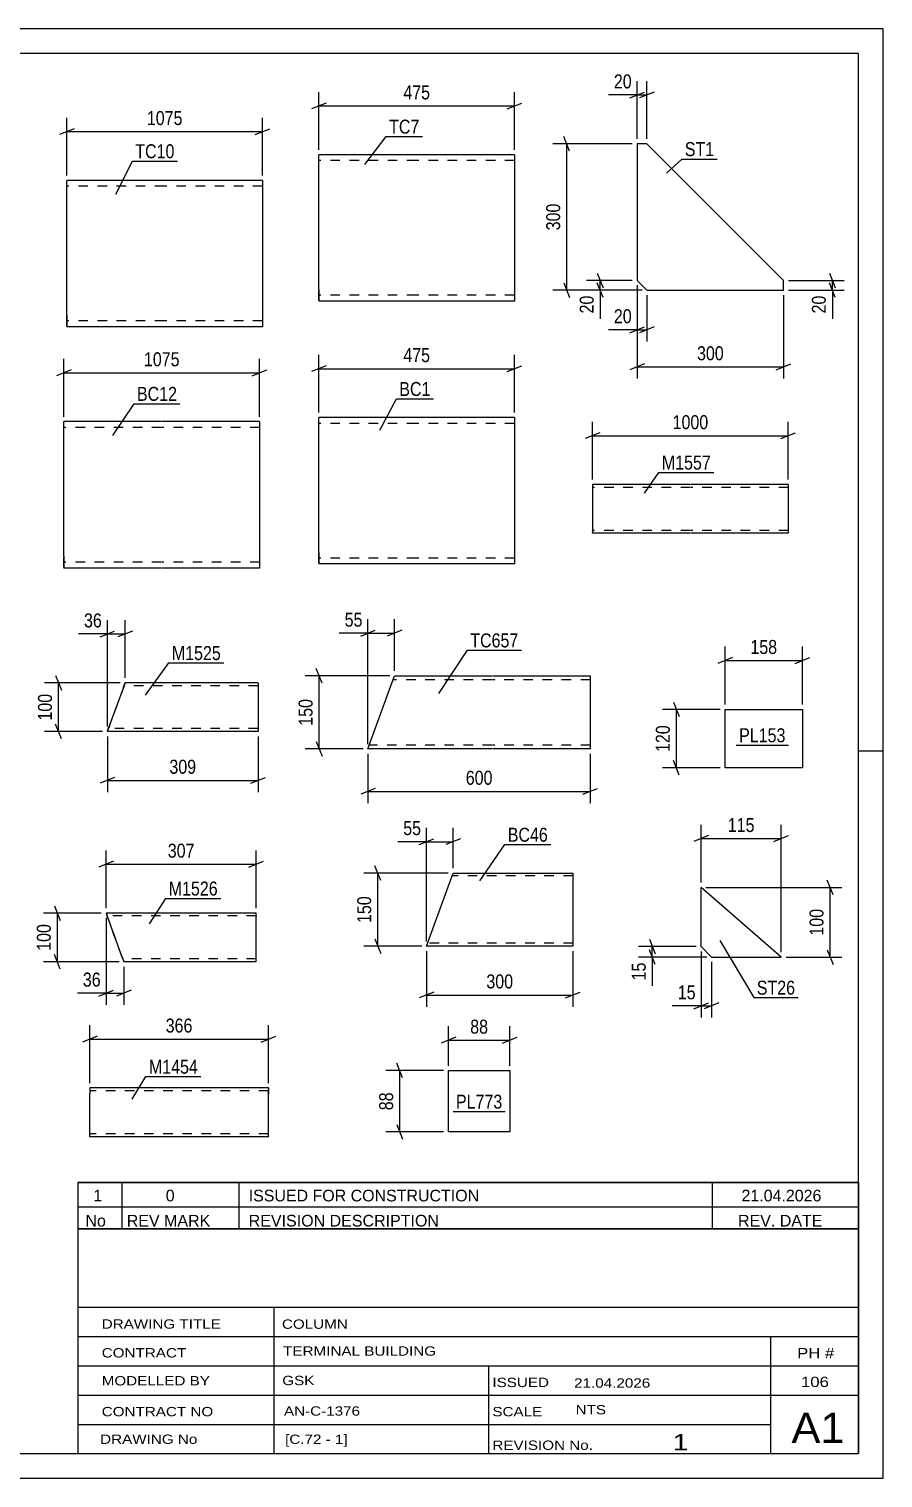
# Model space of a CAD drawing. Header units: millimetres. Extents: x 0 to 420, y 0 to 297.
# Drawn here: x 245 to 420, y 0 to 297 of the extents above; entities that cross this region are included whole.
import ezdxf

# ---------------------------------------------------------------- set-up
doc = ezdxf.new("R2010")
doc.units = ezdxf.units.MM
doc.linetypes.add('DXK_LINE_DOT2', pattern=[3.9198, 1.9599, -1.9599])
doc.styles.add('Arial Narrow', font='ARIALN.TTF', dxfattribs={"height": 0.2})

# ---------------------------------------------------------------- blocks, each defined once
blk = doc.blocks.new('Unknown-284857268-1134')
at = {"color": 5, "linetype": 'Continuous'}
for p, q in [((420, 297), (0, 297)), ((420, 0), (420, 297)), ((415, 292), (5, 292)), ((415, 5), (415, 292)), ((420, 149), (415, 149)), ((5, 5), (415, 5)), ((0, 0), (420, 0))]:
    blk.add_line(p, q, dxfattribs=at)
blk = doc.blocks.new('Part-284857268-6633 - 6632')
at = {"color": 2, "linetype": 'Continuous'}
for p, q in [((324.38, 271.22), (304.38, 271.22)), ((304.38, 243.62), (304.38, 271.22)), ((344.48, 271.22), (324.48, 271.22)), ((344.48, 271.22), (344.48, 241.22)), ((304.38, 243.62), (304.38, 241.22)), ((324.38, 241.22), (304.38, 241.22)), ((344.48, 241.22), (324.48, 241.22))]:
    blk.add_line(p, q, dxfattribs=at)
at = {"color": 7, "linetype": 'DXK_LINE_DOT2'}
for p, q in [((324.38, 270.02), (304.38, 270.02)), ((344.48, 270.02), (324.48, 270.02)), ((304.38, 241.4), (304.38, 243.62)), ((304.38, 242.42), (304.38, 242.51)), ((324.38, 242.42), (304.38, 242.42)), ((344.48, 242.42), (324.48, 242.42)), ((344.48, 242.42), (344.48, 242.51))]:
    blk.add_line(p, q, dxfattribs=at)
blk = doc.blocks.new('Part-284857268-6673 - 6672')
at = {"color": 2, "linetype": 'Continuous'}
for p, q in [((371.62, 273.47), (369.62, 273.47)), ((369.62, 273.47), (369.62, 245.47)), ((399.62, 245.47), (371.62, 273.47)), ((369.62, 245.47), (371.62, 243.47)), ((399.62, 243.47), (399.62, 245.47)), ((371.62, 243.47), (399.62, 243.47))]:
    blk.add_line(p, q, dxfattribs=at)
blk = doc.blocks.new('Part-284857268-6641 - 6640')
at = {"color": 2, "linetype": 'Continuous'}
for p, q in [((324.38, 217.37), (304.38, 217.37)), ((304.38, 189.77), (304.38, 217.37)), ((344.48, 217.37), (324.48, 217.37)), ((344.48, 217.37), (344.48, 187.37)), ((304.38, 189.77), (304.38, 187.37)), ((324.38, 187.37), (304.38, 187.37)), ((344.48, 187.37), (324.48, 187.37))]:
    blk.add_line(p, q, dxfattribs=at)
at = {"color": 7, "linetype": 'DXK_LINE_DOT2'}
for p, q in [((324.38, 216.17), (304.38, 216.17)), ((344.48, 216.17), (324.48, 216.17)), ((304.38, 187.55), (304.38, 189.77)), ((304.38, 188.57), (304.38, 188.66)), ((324.38, 188.57), (304.38, 188.57)), ((344.48, 188.57), (324.48, 188.57)), ((344.48, 188.57), (344.48, 188.66))]:
    blk.add_line(p, q, dxfattribs=at)
blk = doc.blocks.new('Part-284857268-6649 - 6648')
at = {"color": 2, "linetype": 'Continuous'}
for p, q in [((314.45, 149.43), (319.91, 164.43)), ((319.91, 164.43), (339.91, 164.43)), ((340.01, 164.43), (360.01, 164.43)), ((360.01, 164.43), (360.01, 164.31)), ((360.01, 164.31), (360.01, 149.43)), ((339.91, 149.43), (314.45, 149.43)), ((360.01, 149.43), (340.01, 149.43))]:
    blk.add_line(p, q, dxfattribs=at)
at = {"color": 7, "linetype": 'DXK_LINE_DOT2'}
for p, q in [((339.91, 163.63), (319.62, 163.63)), ((360.01, 163.63), (340.01, 163.63)), ((314.74, 150.23), (314.77, 150.29)), ((339.91, 150.23), (314.74, 150.23)), ((360.01, 150.23), (340.01, 150.23)), ((360.01, 150.23), (360.01, 150.29))]:
    blk.add_line(p, q, dxfattribs=at)
blk = doc.blocks.new('Part-284857268-6700 - 6699')
at = {"color": 2, "linetype": 'Continuous'}
for p, q in [((272.73, 265.96), (252.73, 265.96)), ((252.73, 238.36), (252.73, 265.96)), ((292.83, 265.96), (272.83, 265.96)), ((292.83, 265.96), (292.83, 235.96)), ((252.73, 238.36), (252.73, 235.96)), ((272.73, 235.96), (252.73, 235.96)), ((292.83, 235.96), (272.83, 235.96))]:
    blk.add_line(p, q, dxfattribs=at)
at = {"color": 7, "linetype": 'DXK_LINE_DOT2'}
for p, q in [((272.73, 264.76), (252.73, 264.76)), ((292.83, 264.76), (272.83, 264.76)), ((252.73, 236.15), (252.73, 238.36)), ((252.73, 237.16), (252.73, 237.25)), ((272.73, 237.16), (252.73, 237.16)), ((292.83, 237.16), (272.83, 237.16)), ((292.83, 237.16), (292.83, 237.25))]:
    blk.add_line(p, q, dxfattribs=at)
blk = doc.blocks.new('Part-284857268-6657 - 6656')
at = {"color": 2, "linetype": 'Continuous'}
for p, q in [((326.45, 109), (331.91, 124)), ((331.91, 124), (356.45, 124)), ((356.45, 124), (356.45, 109)), ((356.45, 109), (326.45, 109))]:
    blk.add_line(p, q, dxfattribs=at)
at = {"color": 7, "linetype": 'DXK_LINE_DOT2'}
for p, q in [((356.45, 123.4), (331.69, 123.4)), ((356.45, 123.91), (356.45, 124)), ((326.67, 109.6), (326.68, 109.64)), ((356.45, 109.6), (326.67, 109.6)), ((356.45, 109.6), (356.45, 109.64))]:
    blk.add_line(p, q, dxfattribs=at)
blk = doc.blocks.new('Part-284857268-6709 - 6708')
at = {"color": 2, "linetype": 'Continuous'}
for p, q in [((272.14, 216.52), (252.14, 216.52)), ((252.14, 188.92), (252.14, 216.52)), ((292.24, 216.52), (272.24, 216.52)), ((292.24, 216.52), (292.24, 186.52)), ((252.14, 188.92), (252.14, 186.52)), ((272.14, 186.52), (252.14, 186.52)), ((292.24, 186.52), (272.24, 186.52))]:
    blk.add_line(p, q, dxfattribs=at)
at = {"color": 7, "linetype": 'DXK_LINE_DOT2'}
for p, q in [((272.14, 215.32), (252.14, 215.32)), ((292.24, 215.32), (272.24, 215.32)), ((252.14, 186.7), (252.14, 188.92)), ((252.14, 187.72), (252.14, 187.81)), ((272.14, 187.72), (252.14, 187.72)), ((292.24, 187.72), (272.24, 187.72)), ((292.24, 187.72), (292.24, 187.81))]:
    blk.add_line(p, q, dxfattribs=at)
blk = doc.blocks.new('Part-284857268-6781 - 6780')
at = {"color": 2, "linetype": 'Continuous'}
for p, q in [((387.65, 145.55), (387.65, 157.55)), ((387.65, 157.55), (403.47, 157.55)), ((403.47, 157.55), (403.47, 145.55)), ((403.47, 145.55), (387.65, 145.55))]:
    blk.add_line(p, q, dxfattribs=at)
blk = doc.blocks.new('Part-284857268-6795 - 6794')
at = {"color": 7, "linetype": 'DXK_LINE_DOT2'}
for p, q in [((264.45, 162.4), (261.26, 153.64)), ((264.31, 162.03), (261.38, 153.97)), ((264.31, 162.03), (261.38, 153.97)), ((264.31, 162.03), (264.43, 162.35)), ((264.31, 162.03), (264.39, 162.22)), ((264.39, 162.22), (264.4, 162.26)), ((264.4, 162.26), (264.43, 162.35)), ((264.43, 162.35), (264.45, 162.4)), ((264.43, 162.35), (264.45, 162.4)), ((264.54, 162.65), (264.45, 162.4)), ((264.45, 162.4), (264.45, 162.4)), ((291.95, 162.4), (264.45, 162.4)), ((264.63, 162.91), (264.54, 162.65)), ((264.67, 163), (264.63, 162.91)), ((264.67, 163), (264.67, 163)), ((291.95, 162.65), (291.95, 161.8)), ((261.06, 153.09), (261.03, 153)), ((261.03, 153), (261.03, 153)), ((261.16, 153.35), (261.06, 153.09)), ((261.26, 153.64), (261.16, 153.35)), ((261.25, 153.6), (261.26, 153.64)), ((261.26, 153.64), (261.25, 153.6)), ((261.25, 153.6), (261.25, 153.6)), ((291.95, 153.6), (261.25, 153.6)), ((261.38, 153.97), (261.26, 153.64)), ((261.26, 153.64), (261.31, 153.77)), ((261.31, 153.77), (261.38, 153.97)), ((291.95, 153.64), (291.95, 153.74)), ((291.95, 153.6), (291.95, 153.64)), ((291.95, 153.6), (291.95, 153.64))]:
    blk.add_line(p, q, dxfattribs=at)
at = {"color": 2, "linetype": 'Continuous'}
for p, q in [((264.4, 162.26), (261.3, 153.74)), ((264.4, 162.26), (264.54, 162.65)), ((264.54, 162.65), (264.63, 162.91)), ((264.63, 162.91), (264.67, 163)), ((264.67, 163), (264.67, 163)), ((291.95, 163), (264.67, 163)), ((291.95, 162.91), (291.95, 163)), ((291.95, 162.91), (291.95, 161.8)), ((291.95, 161.8), (291.95, 153)), ((261.03, 153), (261.06, 153.09)), ((261.03, 153), (261.03, 153)), ((291.95, 153), (261.03, 153)), ((261.06, 153.09), (261.16, 153.35)), ((261.16, 153.35), (261.3, 153.74))]:
    blk.add_line(p, q, dxfattribs=at)
blk = doc.blocks.new('Part-284857268-6803 - 6802')
at = {"color": 2, "linetype": 'Continuous'}
for p, q in [((260.79, 115.8), (260.79, 115.8)), ((291.54, 115.8), (260.79, 115.8)), ((260.83, 115.71), (260.79, 115.8)), ((260.92, 115.45), (260.83, 115.71)), ((261.06, 115.06), (260.92, 115.45)), ((264.17, 106.54), (261.06, 115.06)), ((291.54, 107), (291.54, 115.8)), ((291.54, 105.8), (291.54, 107)), ((264.31, 106.15), (264.17, 106.54)), ((264.4, 105.89), (264.31, 106.15)), ((264.44, 105.8), (264.4, 105.89)), ((264.44, 105.8), (264.44, 105.8)), ((291.54, 105.8), (264.44, 105.8))]:
    blk.add_line(p, q, dxfattribs=at)
at = {"color": 7, "linetype": 'DXK_LINE_DOT2'}
for p, q in [((260.79, 115.8), (260.79, 115.8)), ((260.79, 115.8), (260.83, 115.71)), ((260.83, 115.71), (260.92, 115.45)), ((260.92, 115.45), (261.01, 115.2)), ((264.2, 106.44), (261.01, 115.2)), ((261.01, 115.2), (261.01, 115.2)), ((291.54, 115.2), (261.01, 115.2)), ((261.03, 115.15), (261.01, 115.2)), ((261.03, 115.15), (261.01, 115.2)), ((261.15, 114.83), (261.03, 115.15)), ((261.06, 115.06), (261.03, 115.15)), ((261.08, 115.02), (261.06, 115.06)), ((261.15, 114.83), (261.08, 115.02)), ((264.08, 106.77), (261.15, 114.83)), ((264.08, 106.77), (261.15, 114.83)), ((291.54, 115.2), (291.54, 115.15)), ((291.54, 115.15), (291.54, 115.2)), ((291.54, 115.06), (291.54, 115.15)), ((291.54, 115.15), (291.54, 115.06)), ((264.15, 106.58), (264.08, 106.77)), ((264.08, 106.77), (264.2, 106.44)), ((264.2, 106.44), (264.15, 106.58)), ((264.22, 106.4), (264.2, 106.44)), ((264.2, 106.44), (264.22, 106.4)), ((264.2, 106.44), (264.31, 106.15)), ((264.22, 106.4), (264.22, 106.4)), ((291.54, 106.4), (264.22, 106.4)), ((264.31, 106.15), (264.4, 105.89)), ((264.4, 105.89), (264.44, 105.8)), ((264.44, 105.8), (264.44, 105.8)), ((291.54, 106.44), (291.54, 106.77)), ((291.54, 106.4), (291.54, 106.44))]:
    blk.add_line(p, q, dxfattribs=at)
blk = doc.blocks.new('Part-284857268-6810 - 6809')
at = {"color": 2, "linetype": 'Continuous'}
for p, q in [((380.49, 203.63), (360.49, 203.63)), ((360.49, 203.63), (360.49, 193.72)), ((400.59, 203.63), (380.59, 203.63)), ((400.59, 203.63), (400.59, 193.63)), ((360.49, 193.63), (360.49, 193.72)), ((380.49, 193.63), (360.49, 193.63)), ((400.59, 193.63), (380.59, 193.63))]:
    blk.add_line(p, q, dxfattribs=at)
at = {"color": 7, "linetype": 'DXK_LINE_DOT2'}
for p, q in [((380.49, 203.03), (360.49, 203.03)), ((400.59, 203.03), (380.59, 203.03)), ((360.49, 194.23), (360.49, 194.27)), ((380.49, 194.23), (360.49, 194.23)), ((400.59, 194.23), (380.59, 194.23)), ((400.59, 194.23), (400.59, 194.27))]:
    blk.add_line(p, q, dxfattribs=at)
blk = doc.blocks.new('Part-284857268-6817 - 6816')
at = {"color": 2, "linetype": 'Continuous'}
for p, q in [((330.95, 70.93), (330.95, 83.5)), ((330.95, 83.5), (343.52, 83.5)), ((343.52, 83.5), (343.52, 70.93)), ((343.52, 70.93), (330.95, 70.93))]:
    blk.add_line(p, q, dxfattribs=at)
blk = doc.blocks.new('Part-284857268-6845 - 6844')
at = {"color": 2, "linetype": 'Continuous'}
for p, q in [((382.72, 108.92), (382.72, 121.06)), ((399.15, 106.77), (382.72, 121.06)), ((384.86, 106.77), (382.72, 108.92)), ((384.86, 106.77), (399.15, 106.77))]:
    blk.add_line(p, q, dxfattribs=at)
blk = doc.blocks.new('Part-284857268-6883 - 6882')
at = {"color": 2, "linetype": 'Continuous'}
for p, q in [((257.42, 79.96), (257.42, 78.76)), ((294.04, 79.96), (257.42, 79.96)), ((257.42, 70.7), (257.42, 78.76)), ((294.04, 79.96), (294.04, 79.87)), ((294.04, 79.87), (294.04, 78.76)), ((294.04, 69.96), (294.04, 78.76)), ((257.42, 70.05), (257.42, 70.7)), ((257.42, 69.96), (257.42, 70.05)), ((294.04, 69.96), (257.42, 69.96))]:
    blk.add_line(p, q, dxfattribs=at)
at = {"color": 7, "linetype": 'DXK_LINE_DOT2'}
for p, q in [((294.04, 79.36), (257.42, 79.36)), ((294.04, 78.76), (294.04, 79.61)), ((257.42, 70.7), (257.42, 70.31)), ((257.42, 70.56), (257.42, 70.6)), ((294.04, 70.56), (257.42, 70.56)), ((257.42, 69.96), (257.42, 69.96)), ((294.04, 70.56), (294.04, 70.6))]:
    blk.add_line(p, q, dxfattribs=at)
blk = doc.blocks.new('StraightDimension-284857268-6910 - 6632')
at = {"color": 7, "linetype": 'Continuous'}
for p, q in [((304.38, 272.22), (304.38, 284.07)), ((344.48, 272.22), (344.48, 284.07)), ((305.88, 281.82), (302.88, 280.62)), ((304.38, 281.22), (344.48, 281.22)), ((342.98, 280.62), (345.98, 281.82))]:
    blk.add_line(p, q, dxfattribs=at)
at = {"color": 0}
blk.add_wipeout([(327.77, 281.97), (327.77, 286.17), (321.09, 286.17), (321.09, 281.97)], dxfattribs=at)
at = {"color": 3, "style": 'Arial Narrow'}
blk.add_text('475', height=2.863, dxfattribs=at).set_placement((321.69, 282.57))
blk = doc.blocks.new('StraightDimension-284857268-7042 - 6672')
at = {"color": 7, "linetype": 'Continuous'}
for p, q in [((369.62, 244.47), (369.62, 225.35)), ((399.62, 242.47), (399.62, 225.35)), ((371.12, 228.35), (368.12, 227.15)), ((369.62, 227.75), (399.62, 227.75)), ((398.12, 227.15), (401.12, 228.35))]:
    blk.add_line(p, q, dxfattribs=at)
at = {"color": 0}
blk.add_wipeout([(387.96, 228.5), (387.96, 232.7), (381.28, 232.7), (381.28, 228.5)], dxfattribs=at)
at = {"color": 3, "style": 'Arial Narrow'}
blk.add_text('300', height=2.863, dxfattribs=at).set_placement((381.88, 229.1))
blk = doc.blocks.new('StraightDimension-284857268-7034 - 6672')
at = {"color": 7, "linetype": 'Continuous'}
for p, q in [((409.02, 246.97), (410.22, 243.97)), ((400.62, 245.47), (412.02, 245.47)), ((410.22, 241.97), (409.02, 244.97)), ((409.62, 243.47), (409.62, 245.47)), ((400.62, 243.47), (412.02, 243.47))]:
    blk.add_line(p, q, dxfattribs=at)
at = {"color": 0}
blk.add_wipeout([(408.87, 242.95), (404.67, 242.95), (404.67, 238.09), (408.87, 238.09)], dxfattribs=at)
at = {"color": 7, "linetype": 'Continuous'}
blk.add_line((409.62, 243.47), (409.62, 237.57), dxfattribs=at)
blk.add_line((409.62, 243.47), (409.62, 237.57), dxfattribs=at)
at = {"color": 3, "style": 'Arial Narrow'}
blk.add_text('20', height=2.863, rotation=90.0002, dxfattribs=at).set_placement((408.27, 238.69))
blk = doc.blocks.new('StraightDimension-284857268-7026 - 6672')
at = {"color": 7, "linetype": 'Continuous'}
for p, q in [((369.62, 274.47), (369.62, 286.32)), ((371.62, 274.47), (371.62, 286.32)), ((368.12, 282.87), (371.12, 284.07)), ((369.62, 283.47), (371.62, 283.47)), ((373.12, 284.07), (370.12, 282.87))]:
    blk.add_line(p, q, dxfattribs=at)
at = {"color": 0}
blk.add_wipeout([(369.09, 284.22), (369.09, 288.42), (364.24, 288.42), (364.24, 284.22)], dxfattribs=at)
at = {"color": 7, "linetype": 'Continuous'}
blk.add_line((369.62, 283.47), (363.71, 283.47), dxfattribs=at)
blk.add_line((369.62, 283.47), (363.71, 283.47), dxfattribs=at)
at = {"color": 3, "style": 'Arial Narrow'}
blk.add_text('20', height=2.863, dxfattribs=at).set_placement((364.84, 284.82))
blk = doc.blocks.new('StraightDimension-284857268-7046 - 6672')
at = {"color": 7, "linetype": 'Continuous'}
for p, q in [((368.62, 273.47), (352.33, 273.47)), ((355.78, 271.97), (354.58, 274.97)), ((355.18, 243.47), (355.18, 273.47)), ((354.58, 244.97), (355.78, 241.97)), ((370.62, 243.47), (352.33, 243.47))]:
    blk.add_line(p, q, dxfattribs=at)
at = {"color": 0}
blk.add_wipeout([(354.43, 261.82), (350.23, 261.82), (350.23, 255.13), (354.43, 255.13)], dxfattribs=at)
at = {"color": 3, "style": 'Arial Narrow'}
blk.add_text('300', height=2.863, rotation=90.0002, dxfattribs=at).set_placement((353.83, 255.73))
blk = doc.blocks.new('StraightDimension-284857268-7038 - 6672')
at = {"color": 7, "linetype": 'Continuous'}
for p, q in [((361.45, 246.97), (362.65, 243.97)), ((368.62, 245.47), (359.2, 245.47)), ((362.65, 241.97), (361.45, 244.97)), ((362.05, 243.47), (362.05, 245.47)), ((370.62, 243.47), (359.2, 243.47))]:
    blk.add_line(p, q, dxfattribs=at)
at = {"color": 0}
blk.add_wipeout([(361.3, 242.95), (357.1, 242.95), (357.1, 238.09), (361.3, 238.09)], dxfattribs=at)
at = {"color": 7, "linetype": 'Continuous'}
blk.add_line((362.05, 243.47), (362.05, 237.57), dxfattribs=at)
blk.add_line((362.05, 243.47), (362.05, 237.57), dxfattribs=at)
at = {"color": 3, "style": 'Arial Narrow'}
blk.add_text('20', height=2.863, rotation=90.0002, dxfattribs=at).set_placement((360.7, 238.69))
blk = doc.blocks.new('StraightDimension-284857268-7030 - 6672')
at = {"color": 7, "linetype": 'Continuous'}
for p, q in [((369.62, 244.47), (369.62, 232.95)), ((371.62, 242.47), (371.62, 232.95)), ((368.12, 234.75), (371.12, 235.95)), ((369.62, 235.35), (371.62, 235.35)), ((373.12, 235.95), (370.12, 234.75))]:
    blk.add_line(p, q, dxfattribs=at)
at = {"color": 0}
blk.add_wipeout([(369.09, 236.1), (369.09, 240.3), (364.24, 240.3), (364.24, 236.1)], dxfattribs=at)
at = {"color": 7, "linetype": 'Continuous'}
blk.add_line((369.62, 235.35), (363.71, 235.35), dxfattribs=at)
blk.add_line((369.62, 235.35), (363.71, 235.35), dxfattribs=at)
at = {"color": 3, "style": 'Arial Narrow'}
blk.add_text('20', height=2.863, dxfattribs=at).set_placement((364.84, 236.7))
blk = doc.blocks.new('StraightDimension-284857268-6914 - 6640')
at = {"color": 7, "linetype": 'Continuous'}
for p, q in [((304.38, 218.37), (304.38, 230.22)), ((344.48, 218.37), (344.48, 230.22)), ((305.88, 227.97), (302.88, 226.77)), ((304.38, 227.37), (344.48, 227.37)), ((342.98, 226.77), (345.98, 227.97))]:
    blk.add_line(p, q, dxfattribs=at)
at = {"color": 0}
blk.add_wipeout([(327.77, 228.12), (327.77, 232.32), (321.09, 232.32), (321.09, 228.12)], dxfattribs=at)
at = {"color": 3, "style": 'Arial Narrow'}
blk.add_text('475', height=2.863, dxfattribs=at).set_placement((321.69, 228.72))
blk = doc.blocks.new('StraightDimension-284857268-6928 - 6648')
at = {"color": 7, "linetype": 'Continuous'}
for p, q in [((314.45, 148.43), (314.45, 138.34)), ((360.01, 148.43), (360.01, 138.34)), ((315.95, 141.34), (312.95, 140.14)), ((314.45, 140.74), (360.01, 140.74)), ((358.51, 140.14), (361.51, 141.34))]:
    blk.add_line(p, q, dxfattribs=at)
at = {"color": 0}
blk.add_wipeout([(340.57, 141.49), (340.57, 145.69), (333.89, 145.69), (333.89, 141.49)], dxfattribs=at)
at = {"color": 3, "style": 'Arial Narrow'}
blk.add_text('600', height=2.863, dxfattribs=at).set_placement((334.49, 142.09))
blk = doc.blocks.new('StraightDimension-284857268-6918 - 6648')
at = {"color": 7, "linetype": 'Continuous'}
for p, q in [((314.45, 150.43), (314.45, 176)), ((319.91, 165.43), (319.91, 176)), ((312.95, 172.55), (315.95, 173.75)), ((314.45, 173.15), (319.91, 173.15)), ((321.41, 173.75), (318.41, 172.55))]:
    blk.add_line(p, q, dxfattribs=at)
at = {"color": 0}
blk.add_wipeout([(313.93, 173.9), (313.93, 178.1), (309.07, 178.1), (309.07, 173.9)], dxfattribs=at)
at = {"color": 7, "linetype": 'Continuous'}
blk.add_line((314.45, 173.15), (308.55, 173.15), dxfattribs=at)
blk.add_line((314.45, 173.15), (308.55, 173.15), dxfattribs=at)
at = {"color": 3, "style": 'Arial Narrow'}
blk.add_text('55', height=2.863, dxfattribs=at).set_placement((309.67, 174.5))
blk = doc.blocks.new('StraightDimension-284857268-6922 - 6648')
at = {"color": 7, "linetype": 'Continuous'}
for p, q in [((318.91, 164.43), (301.6, 164.43)), ((305.05, 162.93), (303.85, 165.93)), ((304.45, 149.43), (304.45, 164.43)), ((313.45, 149.43), (301.6, 149.43)), ((303.85, 150.93), (305.05, 147.93))]:
    blk.add_line(p, q, dxfattribs=at)
at = {"color": 0}
blk.add_wipeout([(303.7, 160.27), (299.5, 160.27), (299.5, 153.59), (303.7, 153.59)], dxfattribs=at)
at = {"color": 3, "style": 'Arial Narrow'}
blk.add_text('150', height=2.863, rotation=90.0002, dxfattribs=at).set_placement((303.1, 154.19))
blk = doc.blocks.new('StraightDimension-284857268-7090 - 6699')
at = {"color": 7, "linetype": 'Continuous'}
for p, q in [((254.23, 276.56), (251.23, 275.36)), ((252.73, 266.96), (252.73, 278.81)), ((291.33, 275.36), (294.33, 276.56)), ((292.83, 266.96), (292.83, 278.81)), ((252.73, 275.96), (292.83, 275.96))]:
    blk.add_line(p, q, dxfattribs=at)
at = {"color": 0}
blk.add_wipeout([(277.04, 276.71), (277.04, 280.91), (268.53, 280.91), (268.53, 276.71)], dxfattribs=at)
at = {"color": 3, "style": 'Arial Narrow'}
blk.add_text('1075', height=2.863, dxfattribs=at).set_placement((269.13, 277.31))
blk = doc.blocks.new('StraightDimension-284857268-6932 - 6656')
at = {"color": 7, "linetype": 'Continuous'}
for p, q in [((324.95, 129.82), (327.95, 131.02)), ((326.45, 110), (326.45, 133.27)), ((333.41, 131.02), (330.41, 129.82)), ((331.91, 125), (331.91, 133.27)), ((326.45, 130.42), (331.91, 130.42))]:
    blk.add_line(p, q, dxfattribs=at)
at = {"color": 0}
blk.add_wipeout([(325.92, 131.17), (325.92, 135.37), (321.07, 135.37), (321.07, 131.17)], dxfattribs=at)
at = {"color": 7, "linetype": 'Continuous'}
blk.add_line((326.45, 130.42), (320.54, 130.42), dxfattribs=at)
blk.add_line((326.45, 130.42), (320.54, 130.42), dxfattribs=at)
at = {"color": 3, "style": 'Arial Narrow'}
blk.add_text('55', height=2.863, dxfattribs=at).set_placement((321.67, 131.77))
blk = doc.blocks.new('StraightDimension-284857268-6936 - 6656')
at = {"color": 7, "linetype": 'Continuous'}
for p, q in [((317.05, 122.5), (315.85, 125.5)), ((330.91, 124), (313.6, 124)), ((316.45, 109), (316.45, 124)), ((315.85, 110.5), (317.05, 107.5)), ((325.45, 109), (313.6, 109))]:
    blk.add_line(p, q, dxfattribs=at)
at = {"color": 0}
blk.add_wipeout([(315.7, 119.84), (311.5, 119.84), (311.5, 113.16), (315.7, 113.16)], dxfattribs=at)
at = {"color": 3, "style": 'Arial Narrow'}
blk.add_text('150', height=2.863, rotation=90.0002, dxfattribs=at).set_placement((315.1, 113.76))
blk = doc.blocks.new('StraightDimension-284857268-6942 - 6656')
at = {"color": 7, "linetype": 'Continuous'}
for p, q in [((326.45, 108), (326.45, 96.6)), ((356.45, 108), (356.45, 96.6)), ((327.95, 99.6), (324.95, 98.4)), ((326.45, 99), (356.45, 99)), ((354.95, 98.4), (357.95, 99.6))]:
    blk.add_line(p, q, dxfattribs=at)
at = {"color": 0}
blk.add_wipeout([(344.79, 99.75), (344.79, 103.95), (338.11, 103.95), (338.11, 99.75)], dxfattribs=at)
at = {"color": 3, "style": 'Arial Narrow'}
blk.add_text('300', height=2.863, dxfattribs=at).set_placement((338.71, 100.35))
blk = doc.blocks.new('StraightDimension-284857268-7094 - 6708')
at = {"color": 7, "linetype": 'Continuous'}
for p, q in [((252.14, 217.52), (252.14, 229.37)), ((292.24, 217.52), (292.24, 229.37)), ((253.64, 227.12), (250.64, 225.92)), ((252.14, 226.52), (292.24, 226.52)), ((290.74, 225.92), (293.74, 227.12))]:
    blk.add_line(p, q, dxfattribs=at)
at = {"color": 0}
blk.add_wipeout([(276.44, 227.27), (276.44, 231.47), (267.93, 231.47), (267.93, 227.27)], dxfattribs=at)
at = {"color": 3, "style": 'Arial Narrow'}
blk.add_text('1075', height=2.863, dxfattribs=at).set_placement((268.53, 227.87))
blk = doc.blocks.new('StraightDimension-284857268-7198 - 6780')
at = {"color": 7, "linetype": 'Continuous'}
for p, q in [((386.65, 157.55), (374.8, 157.55)), ((377.05, 159.05), (378.25, 156.05)), ((377.65, 145.55), (377.65, 157.55)), ((386.65, 145.55), (374.8, 145.55)), ((378.25, 144.05), (377.05, 147.05))]:
    blk.add_line(p, q, dxfattribs=at)
at = {"color": 0}
blk.add_wipeout([(376.9, 154.89), (372.7, 154.89), (372.7, 148.21), (376.9, 148.21)], dxfattribs=at)
at = {"color": 3, "style": 'Arial Narrow'}
blk.add_text('120', height=2.863, rotation=90.0002, dxfattribs=at).set_placement((376.3, 148.81))
blk = doc.blocks.new('StraightDimension-284857268-7202 - 6780')
at = {"color": 7, "linetype": 'Continuous'}
for p, q in [((387.65, 158.55), (387.65, 170.4)), ((403.47, 158.55), (403.47, 170.4)), ((389.15, 168.15), (386.15, 166.95)), ((387.65, 167.55), (403.47, 167.55)), ((401.97, 166.95), (404.97, 168.15))]:
    blk.add_line(p, q, dxfattribs=at)
at = {"color": 0}
blk.add_wipeout([(398.9, 168.3), (398.9, 172.5), (392.22, 172.5), (392.22, 168.3)], dxfattribs=at)
at = {"color": 3, "style": 'Arial Narrow'}
blk.add_text('158', height=2.863, dxfattribs=at).set_placement((392.82, 168.9))
blk = doc.blocks.new('StraightDimension-284857268-7210 - 6794')
at = {"color": 7, "linetype": 'Continuous'}
for p, q in [((250.43, 164.5), (251.63, 161.5)), ((263.67, 163), (248.18, 163)), ((251.03, 153), (251.03, 163)), ((251.63, 151.5), (250.43, 154.5)), ((260.03, 153), (248.18, 153))]:
    blk.add_line(p, q, dxfattribs=at)
at = {"color": 0}
blk.add_wipeout([(250.28, 161.34), (246.08, 161.34), (246.08, 154.65), (250.28, 154.65)], dxfattribs=at)
at = {"color": 3, "style": 'Arial Narrow'}
blk.add_text('100', height=2.863, rotation=90.0002, dxfattribs=at).set_placement((249.68, 155.25))
blk = doc.blocks.new('StraightDimension-284857268-7206 - 6794')
at = {"color": 7, "linetype": 'Continuous'}
for p, q in [((261.03, 154), (261.03, 175.85)), ((264.67, 164), (264.67, 175.85)), ((259.53, 172.4), (262.53, 173.6)), ((261.03, 173), (264.67, 173)), ((266.17, 173.6), (263.17, 172.4))]:
    blk.add_line(p, q, dxfattribs=at)
at = {"color": 0}
blk.add_wipeout([(260.5, 173.75), (260.5, 177.95), (255.65, 177.95), (255.65, 173.75)], dxfattribs=at)
at = {"color": 7, "linetype": 'Continuous'}
blk.add_line((261.03, 173), (255.12, 173), dxfattribs=at)
blk.add_line((261.03, 173), (255.12, 173), dxfattribs=at)
at = {"color": 3, "style": 'Arial Narrow'}
blk.add_text('36', height=2.863, dxfattribs=at).set_placement((256.25, 174.35))
blk = doc.blocks.new('StraightDimension-284857268-7216 - 6794')
at = {"color": 7, "linetype": 'Continuous'}
for p, q in [((261.03, 152), (261.03, 140.6)), ((291.95, 152), (291.95, 140.6)), ((262.53, 143.6), (259.53, 142.4)), ((261.03, 143), (291.95, 143)), ((290.45, 142.4), (293.45, 143.6))]:
    blk.add_line(p, q, dxfattribs=at)
at = {"color": 0}
blk.add_wipeout([(279.83, 143.75), (279.83, 147.95), (273.15, 147.95), (273.15, 143.75)], dxfattribs=at)
at = {"color": 3, "style": 'Arial Narrow'}
blk.add_text('309', height=2.863, dxfattribs=at).set_placement((273.75, 144.35))
blk = doc.blocks.new('StraightDimension-284857268-7220 - 6802')
at = {"color": 7, "linetype": 'Continuous'}
for p, q in [((260.79, 114.8), (260.79, 96.98)), ((264.44, 104.8), (264.44, 96.98)), ((259.29, 98.78), (262.29, 99.98)), ((260.79, 99.38), (264.44, 99.38)), ((265.94, 99.98), (262.94, 98.78))]:
    blk.add_line(p, q, dxfattribs=at)
at = {"color": 0}
blk.add_wipeout([(260.27, 100.13), (260.27, 104.33), (255.41, 104.33), (255.41, 100.13)], dxfattribs=at)
at = {"color": 7, "linetype": 'Continuous'}
blk.add_line((260.79, 99.38), (254.89, 99.38), dxfattribs=at)
blk.add_line((260.79, 99.38), (254.89, 99.38), dxfattribs=at)
at = {"color": 3, "style": 'Arial Narrow'}
blk.add_text('36', height=2.863, dxfattribs=at).set_placement((256.01, 100.73))
blk = doc.blocks.new('StraightDimension-284857268-7224 - 6802')
at = {"color": 7, "linetype": 'Continuous'}
for p, q in [((250.19, 117.3), (251.39, 114.3)), ((259.79, 115.8), (247.94, 115.8)), ((250.79, 105.8), (250.79, 115.8)), ((251.39, 104.3), (250.19, 107.3)), ((263.44, 105.8), (247.94, 105.8))]:
    blk.add_line(p, q, dxfattribs=at)
at = {"color": 0}
blk.add_wipeout([(250.04, 114.14), (245.84, 114.14), (245.84, 107.46), (250.04, 107.46)], dxfattribs=at)
at = {"color": 3, "style": 'Arial Narrow'}
blk.add_text('100', height=2.863, rotation=90.0002, dxfattribs=at).set_placement((249.44, 108.06))
blk = doc.blocks.new('StraightDimension-284857268-7230 - 6802')
at = {"color": 7, "linetype": 'Continuous'}
for p, q in [((260.79, 116.8), (260.79, 128.65)), ((291.54, 116.8), (291.54, 128.65)), ((262.29, 126.4), (259.29, 125.2)), ((260.79, 125.8), (291.54, 125.8)), ((290.04, 125.2), (293.04, 126.4))]:
    blk.add_line(p, q, dxfattribs=at)
at = {"color": 0}
blk.add_wipeout([(279.51, 126.55), (279.51, 130.75), (272.82, 130.75), (272.82, 126.55)], dxfattribs=at)
at = {"color": 3, "style": 'Arial Narrow'}
blk.add_text('307', height=2.863, dxfattribs=at).set_placement((273.42, 127.15))
blk = doc.blocks.new('StraightDimension-284857268-7234 - 6809')
at = {"color": 7, "linetype": 'Continuous'}
for p, q in [((361.99, 214.23), (358.99, 213.03)), ((360.49, 204.63), (360.49, 216.48)), ((399.09, 213.03), (402.09, 214.23)), ((400.59, 204.63), (400.59, 216.48)), ((360.49, 213.63), (400.59, 213.63))]:
    blk.add_line(p, q, dxfattribs=at)
at = {"color": 0}
blk.add_wipeout([(384.8, 214.38), (384.8, 218.58), (376.28, 218.58), (376.28, 214.38)], dxfattribs=at)
at = {"color": 3, "style": 'Arial Narrow'}
blk.add_text('1000', height=2.863, dxfattribs=at).set_placement((376.88, 214.98))
blk = doc.blocks.new('StraightDimension-284857268-7238 - 6816')
at = {"color": 7, "linetype": 'Continuous'}
for p, q in [((329.95, 83.5), (318.1, 83.5)), ((321.55, 82), (320.35, 85)), ((320.95, 70.93), (320.95, 83.5)), ((320.35, 72.43), (321.55, 69.43)), ((329.95, 70.93), (318.1, 70.93))]:
    blk.add_line(p, q, dxfattribs=at)
at = {"color": 0}
blk.add_wipeout([(320.2, 79.64), (316, 79.64), (316, 74.78), (320.2, 74.78)], dxfattribs=at)
at = {"color": 3, "style": 'Arial Narrow'}
blk.add_text('88', height=2.863, rotation=90.0002, dxfattribs=at).set_placement((319.6, 75.38))
blk = doc.blocks.new('StraightDimension-284857268-7242 - 6816')
at = {"color": 7, "linetype": 'Continuous'}
for p, q in [((330.95, 84.5), (330.95, 92.58)), ((343.52, 84.5), (343.52, 92.58)), ((332.45, 90.33), (329.45, 89.13)), ((330.95, 89.73), (343.52, 89.73)), ((342.02, 89.13), (345.02, 90.33))]:
    blk.add_line(p, q, dxfattribs=at)
at = {"color": 0}
blk.add_wipeout([(339.66, 90.48), (339.66, 94.68), (334.8, 94.68), (334.8, 90.48)], dxfattribs=at)
at = {"color": 3, "style": 'Arial Narrow'}
blk.add_text('88', height=2.863, dxfattribs=at).set_placement((335.4, 91.08))
blk = doc.blocks.new('StraightDimension-284857268-7320 - 6844')
at = {"color": 7, "linetype": 'Continuous'}
for p, q in [((372.12, 110.42), (373.32, 107.42)), ((381.72, 108.92), (369.87, 108.92)), ((373.32, 105.27), (372.12, 108.27)), ((372.72, 106.77), (372.72, 108.92)), ((383.86, 106.77), (369.87, 106.77))]:
    blk.add_line(p, q, dxfattribs=at)
at = {"color": 0}
blk.add_wipeout([(371.97, 106.25), (367.77, 106.25), (367.77, 101.39), (371.97, 101.39)], dxfattribs=at)
at = {"color": 7, "linetype": 'Continuous'}
blk.add_line((372.72, 106.77), (372.72, 100.87), dxfattribs=at)
blk.add_line((372.72, 106.77), (372.72, 100.87), dxfattribs=at)
at = {"color": 3, "style": 'Arial Narrow'}
blk.add_text('15', height=2.863, rotation=90.0002, dxfattribs=at).set_placement((371.37, 101.99))
blk = doc.blocks.new('StraightDimension-284857268-7312 - 6844')
at = {"color": 7, "linetype": 'Continuous'}
for p, q in [((382.72, 107.92), (382.72, 94.37)), ((384.86, 105.77), (384.86, 94.37)), ((381.22, 96.17), (384.22, 97.37)), ((382.72, 96.77), (384.86, 96.77)), ((386.36, 97.37), (383.36, 96.17))]:
    blk.add_line(p, q, dxfattribs=at)
at = {"color": 0}
blk.add_wipeout([(382.2, 97.52), (382.2, 101.72), (377.34, 101.72), (377.34, 97.52)], dxfattribs=at)
at = {"color": 7, "linetype": 'Continuous'}
blk.add_line((382.72, 96.77), (376.81, 96.77), dxfattribs=at)
blk.add_line((382.72, 96.77), (376.81, 96.77), dxfattribs=at)
at = {"color": 3, "style": 'Arial Narrow'}
blk.add_text('15', height=2.863, dxfattribs=at).set_placement((377.94, 98.12))
blk = doc.blocks.new('StraightDimension-284857268-7324 - 6844')
at = {"color": 7, "linetype": 'Continuous'}
for p, q in [((409.75, 119.56), (408.55, 122.56)), ((383.72, 121.06), (411.55, 121.06)), ((409.15, 106.77), (409.15, 121.06)), ((408.55, 108.27), (409.75, 105.27)), ((400.15, 106.77), (411.55, 106.77))]:
    blk.add_line(p, q, dxfattribs=at)
at = {"color": 0}
blk.add_wipeout([(408.4, 117.26), (404.2, 117.26), (404.2, 110.57), (408.4, 110.57)], dxfattribs=at)
at = {"color": 3, "style": 'Arial Narrow'}
blk.add_text('100', height=2.863, rotation=90.0002, dxfattribs=at).set_placement((407.8, 111.17))
blk = doc.blocks.new('StraightDimension-284857268-7316 - 6844')
at = {"color": 7, "linetype": 'Continuous'}
for p, q in [((382.72, 122.06), (382.72, 133.91)), ((399.15, 107.77), (399.15, 133.91)), ((384.22, 131.66), (381.22, 130.46)), ((382.72, 131.06), (399.15, 131.06)), ((397.65, 130.46), (400.65, 131.66))]:
    blk.add_line(p, q, dxfattribs=at)
at = {"color": 0}
blk.add_wipeout([(394.28, 131.81), (394.28, 136.01), (387.59, 136.01), (387.59, 131.81)], dxfattribs=at)
at = {"color": 3, "style": 'Arial Narrow'}
blk.add_text('115', height=2.863, dxfattribs=at).set_placement((388.19, 132.41))
blk = doc.blocks.new('StraightDimension-284857268-7328 - 6882')
at = {"color": 7, "linetype": 'Continuous'}
for p, q in [((257.42, 80.96), (257.42, 92.81)), ((294.04, 80.96), (294.04, 92.81)), ((258.92, 90.56), (255.92, 89.36)), ((257.42, 89.96), (294.04, 89.96)), ((292.54, 89.36), (295.54, 90.56))]:
    blk.add_line(p, q, dxfattribs=at)
at = {"color": 0}
blk.add_wipeout([(279.07, 90.71), (279.07, 94.91), (272.39, 94.91), (272.39, 90.71)], dxfattribs=at)
at = {"color": 3, "style": 'Arial Narrow'}
blk.add_text('366', height=2.863, dxfattribs=at).set_placement((272.99, 91.31))
blk = doc.blocks.new('Mark-284857268-7367 - 6632')
at = {"color": 0}
blk.add_wipeout([(324.99, 275.55), (324.99, 278.55), (318.78, 278.55), (318.78, 275.55)], dxfattribs=at)
blk.add_wipeout([(324.99, 275.55), (324.99, 278.55), (318.78, 278.55), (318.78, 275.55)], dxfattribs=at)
at = {"color": 30, "linetype": 'Continuous'}
for p, q in [((313.8, 269.24), (318.18, 274.95)), ((318.18, 274.95), (325.59, 274.95))]:
    blk.add_line(p, q, dxfattribs=at)
at = {"color": 3, "style": 'Arial Narrow'}
blk.add_text('TC7', height=2.863, dxfattribs=at).set_placement((318.78, 275.55))
blk = doc.blocks.new('Unknown-284857268-9486')
at = {"color": 7, "linetype": 'Continuous'}
for p, q in [((255, 51.05), (255, 5)), ((255, 51.05), (415, 51.05)), ((415, 51), (415, 5)), ((255, 35), (415, 35)), ((295.14, 35), (295.14, 5)), ((255, 29), (415, 29)), ((397, 5.05), (397, 29.05)), ((255, 23), (415, 23)), ((339.14, 23), (339.14, 5)), ((255, 17), (415, 17)), ((255, 11), (397, 11)), ((255, 5), (415, 5))]:
    blk.add_line(p, q, dxfattribs=at)
at = {"color": 7, "style": 'Arial Narrow'}
for s, height, width, p in [('DRAWING TITLE', 1.9089, 1.425378, (259.88, 30.61)), ('COLUMN', 1.909, 1.425378, (296.81, 30.59)), ('TERMINAL BUILDING', 1.9089, 1.425378, (297.06, 25.07)), ('CONTRACT', 1.909, 1.425378, (259.88, 24.71)), ('MODELLED BY', 1.9089, 1.425378, (259.88, 18.98)), ('GSK', 1.909, 1.425378, (296.88, 19.04)), ('ISSUED', 1.909, 1.425378, (339.94, 18.64)), ('21.04.2026', 1.909, 1.425378, (356.69, 18.52)), ('CONTRACT NO', 1.9089, 1.425378, (259.88, 12.66)), ('AN-C-1376', 1.909, 1.425378, (297.23, 12.78)), ('SCALE', 1.909, 1.425378, (339.94, 12.65)), ('A1', 6.204, 1.25, (401.24, 7.2)), ('DRAWING No', 1.909, 1.425378, (259.56, 7)), ('[C.72 - 1]', 1.909, 1.425378, (297.46, 6.99)), ('1', 3.34, 1.5, (376.91, 5.68)), ('REVISION No.', 1.9089, 1.425378, (339.94, 5.77))]:
    blk.add_text(s, height=height, dxfattribs=dict(at, width=width)).set_placement(p)
at = {"color": 7, "linetype": 'Continuous', "style": 'Arial Narrow'}
for s, height, width, p in [('PH #', 2.1, 1.42538, (402.4, 24.55)), ('106', 2.1, 1.42538, (403.19, 18.65)), ('NTS', 1.909, 1.425378, (357, 13.05))]:
    blk.add_text(s, height=height, dxfattribs=dict(at, width=width)).set_placement(p)
blk = doc.blocks.new('Unknown-284857268-9487')
at = {"color": 7, "linetype": 'Continuous'}
for p, q in [((255, 60.55), (415, 60.55)), ((415, 60.55), (255, 60.55)), ((255, 60.55), (255, 55.55)), ((264, 60.55), (264, 55.55)), ((288, 60.55), (288, 55.55)), ((385, 60.55), (385, 55.55)), ((415, 60.55), (415, 55.55)), ((255, 55.55), (415, 55.55)), ((255, 55.55), (255, 51.05)), ((255, 55.55), (415, 55.55)), ((264, 55.55), (264, 51.05)), ((288, 55.55), (288, 51.05)), ((385, 55.55), (385, 51.05)), ((415, 55.55), (415, 51.05)), ((415, 51.05), (255, 51.05))]:
    blk.add_line(p, q, dxfattribs=at)
at = {"color": 7, "linetype": 'Continuous', "style": 'Arial Narrow'}
for s, height, width, p in [('1', 2.39, 1.196471, (258.16, 56.7)), ('0', 2.39, 1.196471, (273, 56.7)), ('ISSUED FOR CONSTRUCTION', 2.3861, 1.196471, (290, 56.7)), ('21.04.2026', 2.386, 1.196471, (391, 56.7)), ('No', 2.386, 1.2, (256.54, 51.55)), ('REV MARK', 2.386, 1.2, (265, 51.55)), ('REVISION DESCRIPTION', 2.3861, 1.2, (290, 51.55)), ('REV. DATE', 2.386, 1.2, (390.28, 51.55))]:
    blk.add_text(s, height=height, dxfattribs=dict(at, width=width)).set_placement(p)
blk = doc.blocks.new('Mark-284857268-9421 - 6672')
at = {"color": 0}
blk.add_wipeout([(385.4, 270.94), (385.4, 273.94), (379.38, 273.94), (379.38, 270.94)], dxfattribs=at)
blk.add_wipeout([(385.4, 270.94), (385.4, 273.94), (379.38, 273.94), (379.38, 270.94)], dxfattribs=at)
at = {"color": 30, "linetype": 'Continuous'}
for p, q in [((375.65, 267.45), (378.78, 270.34)), ((378.78, 270.34), (386, 270.34))]:
    blk.add_line(p, q, dxfattribs=at)
at = {"color": 3, "style": 'Arial Narrow'}
blk.add_text('ST1', height=2.863, dxfattribs=at).set_placement((379.38, 270.94))
blk = doc.blocks.new('Mark-284857268-7370 - 6640')
at = {"color": 0}
blk.add_wipeout([(327.25, 221.78), (327.25, 224.78), (320.86, 224.78), (320.86, 221.78)], dxfattribs=at)
blk.add_wipeout([(327.25, 221.78), (327.25, 224.78), (320.86, 224.78), (320.86, 221.78)], dxfattribs=at)
at = {"color": 30, "linetype": 'Continuous'}
for p, q in [((316.89, 214.74), (320.26, 221.18)), ((320.26, 221.18), (327.85, 221.18))]:
    blk.add_line(p, q, dxfattribs=at)
at = {"color": 3, "style": 'Arial Narrow'}
blk.add_text('BC1', height=2.863, dxfattribs=at).set_placement((320.86, 221.78))
blk = doc.blocks.new('Mark-284857268-7373 - 6648')
at = {"color": 0}
blk.add_wipeout([(345.28, 170.25), (345.28, 173.25), (335.41, 173.25), (335.41, 170.25)], dxfattribs=at)
blk.add_wipeout([(345.28, 170.25), (345.28, 173.25), (335.41, 173.25), (335.41, 170.25)], dxfattribs=at)
at = {"color": 30, "linetype": 'Continuous'}
for p, q in [((328.95, 160.78), (334.81, 169.65)), ((334.81, 169.65), (345.88, 169.65))]:
    blk.add_line(p, q, dxfattribs=at)
at = {"color": 3, "style": 'Arial Narrow'}
blk.add_text('TC657', height=2.863, dxfattribs=at).set_placement((335.41, 170.25))
blk = doc.blocks.new('Mark-284857268-7387 - 6699')
at = {"color": 0}
blk.add_wipeout([(274.79, 270.51), (274.79, 273.51), (266.76, 273.51), (266.76, 270.51)], dxfattribs=at)
blk.add_wipeout([(274.79, 270.51), (274.79, 273.51), (266.76, 273.51), (266.76, 270.51)], dxfattribs=at)
at = {"color": 30, "linetype": 'Continuous'}
for p, q in [((262.76, 263.14), (266.16, 269.91)), ((266.16, 269.91), (275.39, 269.91))]:
    blk.add_line(p, q, dxfattribs=at)
at = {"color": 3, "style": 'Arial Narrow'}
blk.add_text('TC10', height=2.863, dxfattribs=at).set_placement((266.76, 270.51))
blk = doc.blocks.new('Mark-284857268-7376 - 6656')
at = {"color": 0}
blk.add_wipeout([(351.31, 130.42), (351.31, 133.42), (343.09, 133.42), (343.09, 130.42)], dxfattribs=at)
blk.add_wipeout([(351.31, 130.42), (351.31, 133.42), (343.09, 133.42), (343.09, 130.42)], dxfattribs=at)
at = {"color": 30, "linetype": 'Continuous'}
for p, q in [((337.4, 122.4), (342.49, 129.82)), ((342.49, 129.82), (351.91, 129.82))]:
    blk.add_line(p, q, dxfattribs=at)
at = {"color": 3, "style": 'Arial Narrow'}
blk.add_text('BC46', height=2.863, dxfattribs=at).set_placement((343.09, 130.42))
blk = doc.blocks.new('Mark-284857268-7390 - 6708')
at = {"color": 0}
blk.add_wipeout([(275.32, 220.78), (275.32, 223.78), (267.1, 223.78), (267.1, 220.78)], dxfattribs=at)
blk.add_wipeout([(275.32, 220.78), (275.32, 223.78), (267.1, 223.78), (267.1, 220.78)], dxfattribs=at)
at = {"color": 30, "linetype": 'Continuous'}
for p, q in [((262.16, 213.69), (266.5, 220.18)), ((266.5, 220.18), (275.92, 220.18))]:
    blk.add_line(p, q, dxfattribs=at)
at = {"color": 3, "style": 'Arial Narrow'}
blk.add_text('BC12', height=2.863, dxfattribs=at).set_placement((267.1, 220.78))
blk = doc.blocks.new('Mark-284857268-7407 - 6780')
at = {"color": 0}
blk.add_wipeout([(400.01, 150.8), (400.01, 153.8), (390.51, 153.8), (390.51, 150.8)], dxfattribs=at)
blk.add_wipeout([(400.01, 150.8), (400.01, 153.8), (390.51, 153.8), (390.51, 150.8)], dxfattribs=at)
at = {"color": 30, "linetype": 'Continuous'}
blk.add_line((389.91, 150.2), (400.61, 150.2), dxfattribs=at)
at = {"color": 3, "style": 'Arial Narrow'}
blk.add_text('PL153', height=2.863, dxfattribs=at).set_placement((390.51, 150.8))
blk = doc.blocks.new('Mark-284857268-7410 - 6794')
at = {"color": 0}
blk.add_wipeout([(284.3, 167.65), (284.3, 170.65), (274.25, 170.65), (274.25, 167.65)], dxfattribs=at)
blk.add_wipeout([(284.3, 167.65), (284.3, 170.65), (274.25, 170.65), (274.25, 167.65)], dxfattribs=at)
at = {"color": 30, "linetype": 'Continuous'}
for p, q in [((268.84, 160.45), (273.65, 167.05)), ((273.65, 167.05), (284.9, 167.05))]:
    blk.add_line(p, q, dxfattribs=at)
at = {"color": 3, "style": 'Arial Narrow'}
blk.add_text('M1525', height=2.863, dxfattribs=at).set_placement((274.25, 167.65))
blk = doc.blocks.new('Mark-284857268-7413 - 6802')
at = {"color": 0}
blk.add_wipeout([(283.66, 119.39), (283.66, 122.39), (273.61, 122.39), (273.61, 119.39)], dxfattribs=at)
blk.add_wipeout([(283.66, 119.39), (283.66, 122.39), (273.61, 122.39), (273.61, 119.39)], dxfattribs=at)
at = {"color": 30, "linetype": 'Continuous'}
for p, q in [((269.69, 113.57), (273.01, 118.79)), ((273.01, 118.79), (284.26, 118.79))]:
    blk.add_line(p, q, dxfattribs=at)
at = {"color": 3, "style": 'Arial Narrow'}
blk.add_text('M1526', height=2.863, dxfattribs=at).set_placement((273.61, 119.39))
blk = doc.blocks.new('Mark-284857268-7416 - 6809')
at = {"color": 0}
blk.add_wipeout([(384.73, 206.69), (384.73, 209.69), (374.67, 209.69), (374.67, 206.69)], dxfattribs=at)
blk.add_wipeout([(384.73, 206.69), (384.73, 209.69), (374.67, 209.69), (374.67, 206.69)], dxfattribs=at)
at = {"color": 30, "linetype": 'Continuous'}
for p, q in [((371.13, 201.83), (374.07, 206.09)), ((374.07, 206.09), (385.33, 206.09))]:
    blk.add_line(p, q, dxfattribs=at)
at = {"color": 3, "style": 'Arial Narrow'}
blk.add_text('M1557', height=2.863, dxfattribs=at).set_placement((374.67, 206.69))
blk = doc.blocks.new('Mark-284857268-8933 - 6816')
at = {"color": 0}
blk.add_wipeout([(341.98, 75.71), (341.98, 78.71), (332.48, 78.71), (332.48, 75.71)], dxfattribs=at)
blk.add_wipeout([(341.98, 75.71), (341.98, 78.71), (332.48, 78.71), (332.48, 75.71)], dxfattribs=at)
at = {"color": 30, "linetype": 'Continuous'}
blk.add_line((331.88, 75.11), (342.58, 75.11), dxfattribs=at)
at = {"color": 3, "style": 'Arial Narrow'}
blk.add_text('PL773', height=2.863, dxfattribs=at).set_placement((332.48, 75.71))
blk = doc.blocks.new('Mark-284857268-7426 - 6844')
at = {"color": 0}
blk.add_wipeout([(401.99, 99.07), (401.99, 102.07), (394.13, 102.07), (394.13, 99.07)], dxfattribs=at)
blk.add_wipeout([(401.99, 99.07), (401.99, 102.07), (394.13, 102.07), (394.13, 99.07)], dxfattribs=at)
at = {"color": 30, "linetype": 'Continuous'}
for p, q in [((386.58, 110.14), (393.53, 98.47)), ((393.53, 98.47), (402.59, 98.47))]:
    blk.add_line(p, q, dxfattribs=at)
at = {"color": 3, "style": 'Arial Narrow'}
blk.add_text('ST26', height=2.863, dxfattribs=at).set_placement((394.13, 99.07))
blk = doc.blocks.new('Mark-284857268-7429 - 6882')
at = {"color": 0}
blk.add_wipeout([(279.6, 82.87), (279.6, 85.87), (269.55, 85.87), (269.55, 82.87)], dxfattribs=at)
blk.add_wipeout([(279.6, 82.87), (279.6, 85.87), (269.55, 85.87), (269.55, 82.87)], dxfattribs=at)
at = {"color": 30, "linetype": 'Continuous'}
for p, q in [((266.11, 77.62), (268.95, 82.27)), ((268.95, 82.27), (280.2, 82.27))]:
    blk.add_line(p, q, dxfattribs=at)
at = {"color": 3, "style": 'Arial Narrow'}
blk.add_text('M1454', height=2.863, dxfattribs=at).set_placement((269.55, 82.87))

msp = doc.modelspace()

# ---------------------------------------------------------------- block references
for name in ['Unknown-284857268-1134', 'Part-284857268-6673 - 6672', 'Part-284857268-6633 - 6632', 'Part-284857268-6700 - 6699', 'Part-284857268-6641 - 6640', 'Part-284857268-6709 - 6708', 'Part-284857268-6810 - 6809', 'Part-284857268-6649 - 6648', 'Part-284857268-6795 - 6794', 'Part-284857268-6781 - 6780', 'Part-284857268-6657 - 6656', 'Part-284857268-6845 - 6844', 'Part-284857268-6803 - 6802', 'Part-284857268-6817 - 6816', 'Part-284857268-6883 - 6882', 'Unknown-284857268-9487', 'Unknown-284857268-9486']:
    msp.add_blockref(name, (0, 0))

# ---------------------------------------------------------------- next in the draw order: block references
for name in ['StraightDimension-284857268-7026 - 6672', 'StraightDimension-284857268-6910 - 6632', 'StraightDimension-284857268-7090 - 6699', 'Mark-284857268-9421 - 6672', 'StraightDimension-284857268-7042 - 6672', 'StraightDimension-284857268-6914 - 6640', 'StraightDimension-284857268-7094 - 6708', 'StraightDimension-284857268-7234 - 6809', 'StraightDimension-284857268-6918 - 6648', 'Mark-284857268-7373 - 6648', 'Mark-284857268-7410 - 6794', 'StraightDimension-284857268-7210 - 6794', 'StraightDimension-284857268-7198 - 6780', 'Mark-284857268-7407 - 6780', 'StraightDimension-284857268-6928 - 6648', 'StraightDimension-284857268-6932 - 6656', 'Mark-284857268-7376 - 6656', 'StraightDimension-284857268-7220 - 6802', 'StraightDimension-284857268-7320 - 6844', 'StraightDimension-284857268-7328 - 6882', 'StraightDimension-284857268-7238 - 6816', 'Mark-284857268-8933 - 6816']:
    msp.add_blockref(name, (0, 0))

# ---------------------------------------------------------------- next in the draw order: block references
for name in ['Mark-284857268-7367 - 6632', 'Mark-284857268-7387 - 6699', 'StraightDimension-284857268-7046 - 6672', 'StraightDimension-284857268-7034 - 6672', 'Mark-284857268-7390 - 6708', 'Mark-284857268-7370 - 6640', 'Mark-284857268-7416 - 6809', 'StraightDimension-284857268-7206 - 6794', 'StraightDimension-284857268-7202 - 6780', 'StraightDimension-284857268-6922 - 6648', 'StraightDimension-284857268-7216 - 6794', 'StraightDimension-284857268-6936 - 6656', 'StraightDimension-284857268-7224 - 6802', 'StraightDimension-284857268-7312 - 6844', 'StraightDimension-284857268-7242 - 6816', 'Mark-284857268-7429 - 6882']:
    msp.add_blockref(name, (0, 0))

# ---------------------------------------------------------------- next in the draw order: block references
for name in ['StraightDimension-284857268-7038 - 6672', 'StraightDimension-284857268-7230 - 6802', 'StraightDimension-284857268-7324 - 6844', 'StraightDimension-284857268-6942 - 6656']:
    msp.add_blockref(name, (0, 0))

# ---------------------------------------------------------------- next in the draw order: block references
for name in ['StraightDimension-284857268-7030 - 6672', 'StraightDimension-284857268-7316 - 6844', 'Mark-284857268-7413 - 6802']:
    msp.add_blockref(name, (0, 0))

# ---------------------------------------------------------------- next in the draw order: block references
msp.add_blockref('Mark-284857268-7426 - 6844', (0, 0))

doc.saveas('drawing.dxf')
